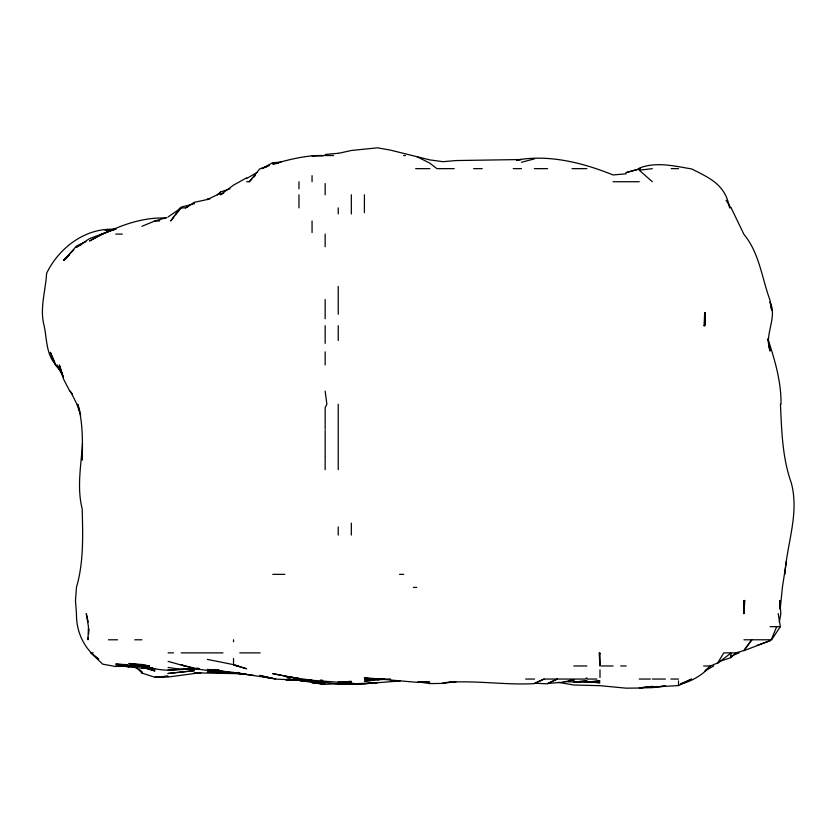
<?xml version="1.0" encoding="UTF-8"?>
<svg xmlns="http://www.w3.org/2000/svg" width="836" height="836" viewBox="0 0 836 836"><rect width="100%" height="100%" fill="white"/><g stroke="black" fill="none" stroke-linecap="round" stroke-linejoin="round"><path stroke-width="1.25" d="M779.643 608.859L779.769 600.53L780.834 613.614L779.34 621.942M743.946 600.53L743.653 613.614L743.946 600.98L744.771 600.53L743.946 613.614L743.946 600.53L744.771 600.53M79.828 411.354L77.748 404.216C83.088 422.431 82.44 441.418 82.377 460.134M82.471 443.477C81.197 465.276 76.703 487.158 82.2 508.915C82.816 535.05 83.872 561.834 76.484 587.185L75.47 600.53L76.484 614.199C76.201 631.828 84.3 649.185 98.7 659.249M704.069 325.685L704.685 312.601L704.685 325.685L704.069 325.685L704.685 325.214L705.396 312.601L704.685 325.685M88.219 637.408L87.968 639.791L88.459 626.697L86.275 613.614L88.219 621.942M88.585 633.834L89.086 629.08M780.239 608.859L782.381 587.436L786.425 561.259M784.868 574.353C786.812 543.734 799.592 513.503 791.243 482.738C782.256 457.376 781.681 430.676 780.437 404.216M771.273 639.791L776.686 626.697M778.201 613.614L780.322 626.697L771.618 639.791L743.946 639.791M180.022 207.903L170.743 220.986L173.951 216.963M175.56 214.946L181.182 207.903L185.435 207.903L188.748 206.377M246.62 181.725L249.295 181.725L259.714 168.882L269.349 165.612M69.388 254.646L64.058 260.247L76.484 245.993L86.003 241.698M249.295 181.725L251.897 179.019M253.632 177.211L255.367 175.414M73.871 249.776L63.4 260.247L69.012 255.179M718.96 661.621L730.863 657.639L735.92 652.874L743.946 650.492L751.794 639.791L743.946 650.669L770.123 640.7L757.04 645.382M705.636 670.2L710.391 665.968L717.779 662.917L723.757 652.874L735.92 652.874M220.453 192.04L217.297 194.809L220.453 193.2L220.453 192.04L229.963 188.811M717.779 663.23L730.863 653.104L730.863 657.639M168.099 216.932L181.182 207.903M185.435 207.903L194.276 202.375L209.742 198.947M246.62 178.528L257.53 172.174M704.685 671.047L713.662 665.968M223.724 193.011L220.453 194.809L233.537 185.111L246.62 177.838M81.938 244.216L76.484 247.163L89.577 238.573L115.744 228.897L101.752 234.08L89.577 240.987C113.006 228.259 138.483 217.057 165.716 218.018M655.905 686.795L652.341 687.056L678.508 685.572L691.602 679.051L680.891 683.754M596.925 679.051L586.903 679.051L586.903 677.871L585.158 679.051L544.037 679.051L534.549 683.618C503.962 685.342 473.573 679.71 442.934 682.803L445.316 682.584M220.453 193.2L207.359 199.574L207.359 198.978M544.037 679.051L534.549 683.273L547.632 683.785L557.298 679.051L547.632 683.43L560.726 682.458L573.809 680.013L573.809 681.883M141.921 226.295L154.89 220.986M730.863 656.208L739.128 652.874M267.259 166.563L261.731 168.642L272.797 162.665L281.126 162.194M680.891 684.005C692.166 681.089 702.846 674.924 710.391 665.968L703.598 665.968M155.015 220.913L166.907 217.548M521.465 162.257L534.549 158.85M181.182 207.088L193.085 204.13M639.247 168.12C656.417 161.39 674.265 166.113 691.602 168.924C710.328 178.267 725.523 184.934 729.577 207.903M338.235 153.406L351.329 150.49L377.496 147.826L390.59 150.146L429.85 159.895L442.934 161.682L456.028 160.554L521.465 159.53L516.7 160.157M278.743 163.114L272.797 164.117C288.911 159.645 305.464 155.266 322.288 155.548M377.496 679.772L380.913 679.229M516.7 160.063C549.168 154.211 582.932 162.769 613.07 174.964L626.164 173.794M652.341 168.642L639.247 170.21L652.341 181.725M569.055 680.556L573.809 680.013M343 683.44L325.152 684.35L298.974 680.358M373.932 680.138L364.412 681.121L384.759 679.292M115.744 229.2L105.043 230.287L115.744 229.409C86.077 227.068 58.98 247.613 46.597 273.341C45.646 290.803 39.511 308.421 44.109 325.685C47.067 339.092 45.928 354.161 55.897 364.956M448.89 682.239L456.028 681.57L442.934 683.399L429.85 683.597L417.948 681.789M325.152 154.472L338.235 153.281M168.099 667.462L181.182 669.406L193.085 668.403L183.565 669.051L199.031 669.03M400.11 680.964L364.412 683.743L338.235 684.067L312.058 680.901L275.566 679.051L259.714 675.781L271.606 678.257M181.182 669.218L168.099 670.253L194.276 668.863L183.565 669.082M181.182 669.406L194.276 668.403L183.565 668.978M659.479 686.523L665.425 686.074L652.341 687.641L639.247 687.923L652.341 686.408L639.247 688.028L626.164 688.174L599.987 685.677L573.809 685.008L558.343 682.343M592.849 681.424L599.987 680.912L586.903 682.385L564.29 681.633M201.413 672.583L168.099 677.024L155.015 677.118L168.099 676.209L155.015 677.296L141.921 673.064L138.776 669.521M373.932 678.372L364.412 679.01L384.121 679.051M150.25 667.546L141.921 668.089L128.838 667.003L126.027 665.968L127.898 666.553M200.222 672.531L194.276 672.834L244.248 673.795L207.359 672.019L220.453 671.998M149.059 667.525L141.921 667.88L155.015 668.79L152.633 668.403M378.614 679.051L382.209 678.937M390.59 681.058L395.344 680.912M131.221 664.693L141.921 664.557L149.581 665.968L128.838 663.502L141.921 664.557L128.838 665.195L115.744 664.097L127.647 664.672M323.96 155.559L312.058 155.663L323.96 155.642M325.152 155.548L333.585 155.548M403.673 155.548L405.512 155.548M415.67 168.642L429.85 168.642M454.209 168.642L436.873 168.642L429.85 163.177L416.767 156.593M473.646 168.642L482.194 168.642M513.241 168.642L521.465 168.642M534.319 168.642L547.632 168.642M571.991 168.642L586.903 168.642M671.183 168.642L678.508 168.642M613.07 181.725L639.247 181.725M155.015 220.986L159.676 220.986M115.744 234.08L122.296 234.08M272.797 574.353L284.825 574.353M399.472 574.353L403.673 574.353M413.36 587.436L416.767 587.436M770.123 626.697L780.322 626.697M108.481 639.791L117.531 639.791M134.774 639.791L141.921 639.791M90.769 652.874L93.172 652.874M168.099 652.874L173.522 652.874M181.182 652.874L222.993 652.874M239.817 652.874L260.153 652.874M115.744 665.968L141.921 665.968L149.059 667.18M128.838 665.947C142.277 664.181 154.702 670.514 168.099 670.023M573.809 665.968L586.903 665.968M601.241 665.968L613.07 665.968M620.657 665.968L626.164 665.968M390.59 679.051L377.37 679.051L364.412 677.912L377.496 679.051M525.635 679.051L534.549 679.051M639.247 679.051L650.345 679.051M652.341 679.051L665.425 679.051M670.88 679.051L678.508 679.051M183.565 669.124L194.276 669.145M233.537 672.583L220.453 672.562L233.537 672.646L246.62 674.474L234.728 672.604M344.181 681.768L351.329 681.957L338.235 682.103L351.329 681.413L338.235 682.239L312.058 680.285L285.891 676.596L297.783 678.059L294.22 677.609M316.823 681.768L325.152 682.019M238.291 673.022L233.537 672.834L253.768 675.404M341.809 681.748L351.329 682.124L345.373 681.779M420.33 681.768L429.85 682.197L416.767 682.301L379.325 679.051M196.659 668.403L199.031 668.518L195.467 668.351M586.903 681.852L599.987 682.761L588.084 681.737M244.248 673.774L233.537 673.032L214.497 670.064M295.401 677.599L297.783 677.787M296.466 680.107L312.058 681.528L295.401 680.065M320.387 680.065L322.769 680.274M296.466 680.096L325.152 682.301L294.22 680.034M288.263 679.302L291.837 679.678M152.633 667.922L138.118 665.968M272.797 678.498L233.537 672.457L207.359 669.458L220.453 670.618C202.375 671.768 185.226 666.146 168.099 661.36M128.838 666.856L121.178 665.968L115.744 666.543L102.661 664.15L91.03 652.874L97.812 658.454M287.072 679.187L291.837 679.752M275.566 679.051L259.714 675.352M301.357 680.149L304.921 680.64M307.303 680.964L312.058 681.622M296.602 680.055L298.974 680.389M146.687 667.452L149.059 667.828M207.359 659.395L233.537 664.651L233.537 658.486M233.537 665.08L246.62 668.748L234.697 665.048L238.145 665.968M193.137 667.849L181.182 664.86L184.704 665.968M143.113 667.494L155.015 670.974L144.304 667.609M134.46 666.71L141.921 671.966L141.921 673.064M139.225 669.396L141.921 671.966M599.987 653.647L599.182 652.874L599.987 665.968L599.987 652.874M72.304 393.923L69.785 391.123L63.4 378.823L59.356 364.956L62.993 375.876M61.801 372.605L55.385 364.956L50.317 352.259L54.883 362.646M59.774 369.198L56.869 364.956L63.4 377.088M726.076 200.264L730.863 207.903M70.328 391.123L76.484 403.286L80.695 414.917M731.166 207.903L743.946 234.383C759.36 252.994 761.753 277.562 769.778 299.518L771.732 310.166M771.691 310.26L770.123 302.089C777.647 318.171 763.801 334.651 770.123 351.089L767.835 338.779C774.826 359.888 781.326 381.738 781.002 404.216M325.152 391.123L326.876 404.216L325.152 407.654L325.152 429.244M678.508 680.922L678.508 685.572M599.987 669.803L599.987 677.484M364.412 194.809L364.412 212.668M351.329 194.809L351.329 213.985M351.329 523.148L351.329 535.092M338.235 207.903L338.235 213.87M338.235 286.424L338.235 314.2M338.235 325.685L338.235 340.545M338.235 404.216L338.235 469.654M338.235 526.962L338.235 535.092M325.152 183.544L325.152 194.809M325.152 234.08L325.152 246.777M325.152 299.518L325.152 318.767M325.152 325.685L325.152 343.356M325.152 351.862L325.152 364.956M325.152 430.383L325.152 455.829M325.152 456.56L325.152 469.654M312.058 175.654L312.058 181.725M312.058 220.986L312.058 232.586M298.974 181.725L298.974 188.79M298.974 194.809L298.974 207.903M233.537 639.791L233.537 641.776M194.276 202.375L194.276 203.838M640.334 168.642L626.164 172.613L640.334 168.642M194.276 670.681L168.099 673.471L194.276 670.681M377.496 682.552L364.412 683.817L351.329 684.005L377.496 682.552M586.903 680.943L573.809 682.019L586.903 680.943M353.701 683.42L338.235 684.067L353.701 683.44M238.291 672.572L233.537 672.834L238.291 672.604M298.974 679.72L285.891 679.825L312.058 680.138L285.891 679.543L298.974 679.752M219.262 670.305L216.879 670.023L219.262 670.294M292.694 679.647L288.932 679.198L292.694 679.658M325.152 684.256L312.058 682.688L325.152 684.256M298.974 678.769L272.797 673.649L298.974 678.769"/></g></svg>
